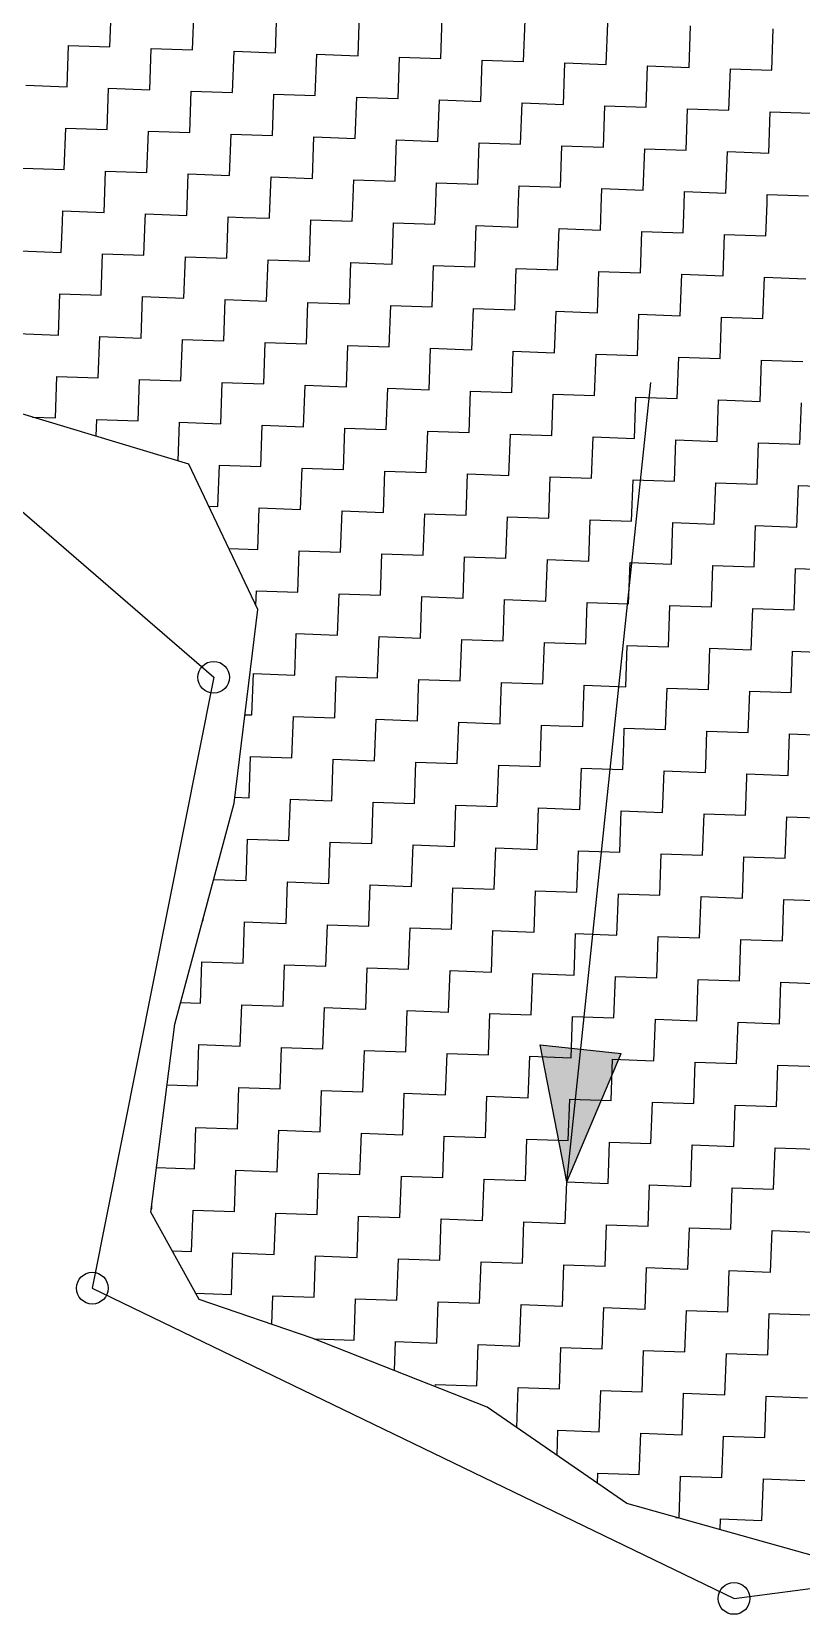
# Model space of a CAD drawing. Header units: metres. Extents: x 287345 to 291891, y 1993918 to 1999987.
# Drawn here: x 287695.4 to 287882.5, y 1996842.4 to 1997226.8 of the extents above; entities that cross this region are included whole.
import ezdxf

# ---------------------------------------------------------------- set-up
doc = ezdxf.new("R2010")
doc.units = ezdxf.units.M
doc.header["$MEASUREMENT"] = 0
for name, color, linetype in [('POLY_HATCH', 12, 'Continuous'), ('SYM_ARROW', 1, 'Continuous'), ('V_BOUND_LINE', 7, 'Continuous')]:
    doc.layers.add(name, color=color, linetype=linetype)

msp = doc.modelspace()

# ---------------------------------------------------------------- hatches: boundary and pattern name
h = msp.add_hatch(color=256)
h.paths.add_polyline_path([(287828.86, 1996979.63), (287819, 1996980.67), (287825.46, 1996947.4)])
h.paths.add_polyline_path([(287825.46, 1996947.4), (287838.72, 1996978.59), (287828.86, 1996979.63)])

# ---------------------------------------------------------------- linework, layer by layer
for points in [[(287825.46, 1996947.4), (287845.93, 1997141.58)], [(287819, 1996980.67), (287838.72, 1996978.59)], [(287825.46, 1996947.4), (287819, 1996980.67)], [(287825.46, 1996947.4), (287838.72, 1996978.59)]]:
    msp.add_lwpolyline(points)
for centre in [(287739.64, 1997070.01), (287710.12, 1996921.59), (287866.13, 1996846.21)]:
    msp.add_circle(centre, 3.85)
at = {"layer": 'POLY_HATCH', "linetype": 'Continuous'}
for p, q in [((287714.42, 1997223.14), (287714.77, 1997233.19)), ((287734.52, 1997222.43), (287734.88, 1997232.48)), ((287754.63, 1997221.72), (287754.99, 1997231.77)), ((287774.74, 1997221), (287775.1, 1997231.06)), ((287794.85, 1997220.29), (287795.21, 1997230.35)), ((287814.96, 1997219.58), (287815.32, 1997229.64)), ((287835.07, 1997218.87), (287835.43, 1997228.92)), ((287855.18, 1997218.16), (287855.53, 1997228.21)), ((287875.29, 1997217.45), (287875.64, 1997227.5)), ((287704.01, 1997213.44), (287704.36, 1997223.5)), ((287704.36, 1997223.5), (287714.42, 1997223.14)), ((287724.11, 1997212.73), (287724.47, 1997222.78)), ((287724.47, 1997222.78), (287734.52, 1997222.43)), ((287744.22, 1997212.02), (287744.58, 1997222.07)), ((287744.58, 1997222.07), (287754.63, 1997221.72)), ((287764.33, 1997211.31), (287764.69, 1997221.36)), ((287764.69, 1997221.36), (287774.74, 1997221)), ((287784.44, 1997210.59), (287784.8, 1997220.65)), ((287784.8, 1997220.65), (287794.85, 1997220.29)), ((287804.55, 1997209.88), (287804.91, 1997219.94)), ((287804.91, 1997219.94), (287814.96, 1997219.58)), ((287824.66, 1997209.17), (287825.02, 1997219.23)), ((287825.02, 1997219.23), (287835.07, 1997218.87)), ((287844.77, 1997208.46), (287845.12, 1997218.51)), ((287845.12, 1997218.51), (287855.18, 1997218.16)), ((287864.88, 1997207.75), (287865.23, 1997217.8)), ((287865.23, 1997217.8), (287875.29, 1997217.45)), ((287693.95, 1997213.8), (287704.01, 1997213.44)), ((287713.7, 1997203.03), (287714.06, 1997213.09)), ((287714.06, 1997213.09), (287724.11, 1997212.73)), ((287733.81, 1997202.32), (287734.17, 1997212.37)), ((287734.17, 1997212.37), (287744.22, 1997212.02)), ((287753.92, 1997201.61), (287754.28, 1997211.66)), ((287754.28, 1997211.66), (287764.33, 1997211.31)), ((287774.03, 1997200.9), (287774.39, 1997210.95)), ((287774.39, 1997210.95), (287784.44, 1997210.59)), ((287794.14, 1997200.18), (287794.5, 1997210.24)), ((287794.5, 1997210.24), (287804.55, 1997209.88)), ((287814.25, 1997199.47), (287814.6, 1997209.53)), ((287814.6, 1997209.53), (287824.66, 1997209.17)), ((287834.36, 1997198.76), (287834.71, 1997208.82)), ((287834.71, 1997208.82), (287844.77, 1997208.46)), ((287854.47, 1997198.05), (287854.82, 1997208.1)), ((287854.82, 1997208.1), (287864.88, 1997207.75)), ((287874.58, 1997197.34), (287874.93, 1997207.39)), ((287874.93, 1997207.39), (287884.99, 1997207.04)), ((287703.29, 1997193.33), (287703.65, 1997203.39)), ((287703.65, 1997203.39), (287713.7, 1997203.03)), ((287723.4, 1997192.62), (287723.76, 1997202.67)), ((287723.76, 1997202.67), (287733.81, 1997202.32)), ((287743.51, 1997191.91), (287743.87, 1997201.96)), ((287743.87, 1997201.96), (287753.92, 1997201.61)), ((287763.62, 1997191.2), (287763.98, 1997201.25)), ((287763.98, 1997201.25), (287774.03, 1997200.9)), ((287783.73, 1997190.49), (287784.09, 1997200.54)), ((287784.09, 1997200.54), (287794.14, 1997200.18)), ((287803.84, 1997189.77), (287804.19, 1997199.83)), ((287804.19, 1997199.83), (287814.25, 1997199.47)), ((287823.95, 1997189.06), (287824.3, 1997199.12)), ((287824.3, 1997199.12), (287834.36, 1997198.76)), ((287844.06, 1997188.35), (287844.41, 1997198.41)), ((287844.41, 1997198.41), (287854.47, 1997198.05)), ((287864.17, 1997187.64), (287864.52, 1997197.69)), ((287864.52, 1997197.69), (287874.58, 1997197.34)), ((287693.24, 1997193.69), (287703.29, 1997193.33)), ((287712.99, 1997182.92), (287713.35, 1997192.98)), ((287713.35, 1997192.98), (287723.4, 1997192.62)), ((287733.1, 1997182.21), (287733.46, 1997192.26)), ((287733.46, 1997192.26), (287743.51, 1997191.91)), ((287753.22, 1997181.9), (287753.57, 1997191.55)), ((287753.57, 1997191.55), (287763.62, 1997191.2)), ((287773.38, 1997182.45), (287773.68, 1997190.84)), ((287773.68, 1997190.84), (287783.73, 1997190.49)), ((287793.53, 1997183), (287793.78, 1997190.13)), ((287793.78, 1997190.13), (287803.84, 1997189.77)), ((287813.69, 1997183.55), (287813.89, 1997189.42)), ((287813.89, 1997189.42), (287823.95, 1997189.06)), ((287833.84, 1997184.1), (287834, 1997188.71)), ((287834, 1997188.71), (287844.06, 1997188.35)), ((287853.99, 1997184.65), (287854.11, 1997188)), ((287854.11, 1997188), (287864.17, 1997187.64)), ((287874.15, 1997185.21), (287874.22, 1997187.28)), ((287874.22, 1997187.28), (287884.27, 1997186.93)), ((287702.84, 1997180.52), (287702.94, 1997183.28)), ((287702.94, 1997183.28), (287712.99, 1997182.92)), ((287813.54, 1997179.36), (287813.69, 1997183.55)), ((287833.65, 1997178.65), (287833.84, 1997184.1)), ((287853.76, 1997177.94), (287853.99, 1997184.65)), ((287873.86, 1997177.23), (287874.15, 1997185.21)), ((287702.58, 1997173.22), (287702.84, 1997180.52)), ((287722.69, 1997172.51), (287722.99, 1997181.07)), ((287722.99, 1997181.07), (287723.05, 1997182.57)), ((287723.05, 1997182.57), (287733.1, 1997182.21)), ((287742.8, 1997171.8), (287743.15, 1997181.62)), ((287743.15, 1997181.62), (287743.16, 1997181.85)), ((287743.16, 1997181.85), (287746.82, 1997181.72)), ((287746.82, 1997181.72), (287753.21, 1997181.5)), ((287753.21, 1997181.5), (287753.22, 1997181.9)), ((287762.91, 1997171.09), (287763.27, 1997181.14)), ((287763.27, 1997181.14), (287773.32, 1997180.79)), ((287773.32, 1997180.79), (287773.38, 1997182.45)), ((287783.02, 1997170.38), (287783.37, 1997180.43)), ((287783.37, 1997180.43), (287793.43, 1997180.08)), ((287793.43, 1997180.08), (287793.53, 1997183)), ((287803.13, 1997169.67), (287803.48, 1997179.72)), ((287803.48, 1997179.72), (287813.54, 1997179.36)), ((287823.24, 1997168.95), (287823.59, 1997179.01)), ((287823.59, 1997179.01), (287833.65, 1997178.65)), ((287843.35, 1997168.24), (287843.7, 1997178.3)), ((287843.7, 1997178.3), (287853.76, 1997177.94)), ((287863.45, 1997167.53), (287863.81, 1997177.58)), ((287863.81, 1997177.58), (287873.86, 1997177.23)), ((287692.53, 1997173.58), (287702.58, 1997173.22)), ((287712.28, 1997162.81), (287712.64, 1997172.87)), ((287712.64, 1997172.87), (287722.69, 1997172.51)), ((287732.39, 1997162.1), (287732.75, 1997172.16)), ((287732.75, 1997172.16), (287742.8, 1997171.8)), ((287752.5, 1997161.39), (287752.85, 1997171.44)), ((287752.85, 1997171.44), (287762.91, 1997171.09)), ((287772.61, 1997160.68), (287772.96, 1997170.73)), ((287772.96, 1997170.73), (287783.02, 1997170.38)), ((287792.72, 1997159.97), (287793.07, 1997170.02)), ((287793.07, 1997170.02), (287803.13, 1997169.67)), ((287812.83, 1997159.25), (287813.18, 1997169.31)), ((287813.18, 1997169.31), (287823.24, 1997168.95)), ((287832.93, 1997158.54), (287833.29, 1997168.6)), ((287833.29, 1997168.6), (287843.35, 1997168.24)), ((287853.04, 1997157.83), (287853.4, 1997167.89)), ((287853.4, 1997167.89), (287863.45, 1997167.53)), ((287873.15, 1997157.12), (287873.51, 1997167.17)), ((287873.51, 1997167.17), (287883.56, 1997166.82)), ((287701.87, 1997153.11), (287702.23, 1997163.17)), ((287702.23, 1997163.17), (287712.28, 1997162.81)), ((287721.98, 1997152.4), (287722.34, 1997162.46)), ((287722.34, 1997162.46), (287732.39, 1997162.1)), ((287742.09, 1997151.69), (287742.44, 1997161.75)), ((287742.44, 1997161.75), (287752.5, 1997161.39)), ((287762.2, 1997150.98), (287762.55, 1997161.03)), ((287762.55, 1997161.03), (287772.61, 1997160.68)), ((287782.31, 1997150.27), (287782.66, 1997160.32)), ((287782.66, 1997160.32), (287792.72, 1997159.97)), ((287802.42, 1997149.56), (287802.77, 1997159.61)), ((287802.77, 1997159.61), (287812.83, 1997159.25)), ((287822.52, 1997148.84), (287822.88, 1997158.9)), ((287822.88, 1997158.9), (287832.93, 1997158.54)), ((287842.63, 1997148.13), (287842.99, 1997158.19)), ((287842.99, 1997158.19), (287853.04, 1997157.83)), ((287862.74, 1997147.42), (287863.1, 1997157.48)), ((287863.1, 1997157.48), (287873.15, 1997157.12)), ((287691.82, 1997153.47), (287701.87, 1997153.11)), ((287711.57, 1997142.7), (287711.93, 1997152.76)), ((287711.93, 1997152.76), (287721.98, 1997152.4)), ((287731.68, 1997141.99), (287732.03, 1997152.05)), ((287732.03, 1997152.05), (287742.09, 1997151.69)), ((287751.79, 1997141.28), (287752.14, 1997151.34)), ((287752.14, 1997151.34), (287762.2, 1997150.98)), ((287771.9, 1997140.57), (287772.25, 1997150.62)), ((287772.25, 1997150.62), (287782.31, 1997150.27)), ((287792.01, 1997139.86), (287792.36, 1997149.91)), ((287792.36, 1997149.91), (287802.42, 1997149.56)), ((287812.11, 1997139.15), (287812.47, 1997149.2)), ((287812.47, 1997149.2), (287822.52, 1997148.84)), ((287832.22, 1997138.43), (287832.58, 1997148.49)), ((287832.58, 1997148.49), (287842.63, 1997148.13)), ((287852.33, 1997137.72), (287852.69, 1997147.78)), ((287852.69, 1997147.78), (287862.74, 1997147.42)), ((287872.44, 1997137.01), (287872.8, 1997147.07)), ((287872.8, 1997147.07), (287882.85, 1997146.71)), ((287701.16, 1997133.01), (287701.51, 1997143.06)), ((287701.51, 1997143.06), (287711.57, 1997142.7)), ((287721.27, 1997132.29), (287721.62, 1997142.35)), ((287721.62, 1997142.35), (287731.68, 1997141.99)), ((287741.38, 1997131.58), (287741.73, 1997141.64)), ((287741.73, 1997141.64), (287751.79, 1997141.28)), ((287761.49, 1997130.87), (287761.84, 1997140.92)), ((287761.84, 1997140.92), (287771.9, 1997140.57)), ((287781.6, 1997130.16), (287781.95, 1997140.21)), ((287781.95, 1997140.21), (287792.01, 1997139.86)), ((287801.7, 1997129.45), (287802.06, 1997139.5)), ((287802.06, 1997139.5), (287812.11, 1997139.15)), ((287821.81, 1997128.74), (287822.17, 1997138.79)), ((287822.17, 1997138.79), (287832.22, 1997138.43)), ((287841.92, 1997128.02), (287842.28, 1997138.08)), ((287842.28, 1997138.08), (287852.33, 1997137.72)), ((287862.03, 1997127.31), (287862.39, 1997137.37)), ((287862.39, 1997137.37), (287872.44, 1997137.01)), ((287695.62, 1997133.2), (287701.16, 1997133.01)), ((287882.14, 1997126.6), (287882.5, 1997136.66)), ((287711.07, 1997128.55), (287711.21, 1997132.65)), ((287711.21, 1997132.65), (287721.27, 1997132.29)), ((287730.99, 1997122.55), (287731.32, 1997131.94)), ((287731.32, 1997131.94), (287741.38, 1997131.58)), ((287751.08, 1997121.17), (287751.43, 1997131.23)), ((287751.43, 1997131.23), (287761.49, 1997130.87)), ((287771.18, 1997120.46), (287771.54, 1997130.51)), ((287771.54, 1997130.51), (287781.6, 1997130.16)), ((287791.29, 1997119.75), (287791.65, 1997129.8)), ((287791.65, 1997129.8), (287801.7, 1997129.45)), ((287811.4, 1997119.04), (287811.76, 1997129.09)), ((287811.76, 1997129.09), (287821.81, 1997128.74)), ((287831.51, 1997118.33), (287831.87, 1997128.38)), ((287831.87, 1997128.38), (287841.92, 1997128.02)), ((287851.62, 1997117.61), (287851.98, 1997127.67)), ((287851.98, 1997127.67), (287862.03, 1997127.31)), ((287871.73, 1997116.9), (287872.09, 1997126.96)), ((287872.09, 1997126.96), (287882.14, 1997126.6)), ((287740.67, 1997111.47), (287741.02, 1997121.53)), ((287741.02, 1997121.53), (287751.08, 1997121.17)), ((287760.77, 1997110.76), (287761.13, 1997120.82)), ((287761.13, 1997120.82), (287771.18, 1997120.46)), ((287780.88, 1997110.05), (287781.24, 1997120.1)), ((287781.24, 1997120.1), (287791.29, 1997119.75)), ((287800.99, 1997109.34), (287801.35, 1997119.39)), ((287801.35, 1997119.39), (287811.4, 1997119.04)), ((287821.1, 1997108.63), (287821.46, 1997118.68)), ((287821.46, 1997118.68), (287831.51, 1997118.33)), ((287841.21, 1997107.92), (287841.57, 1997117.97)), ((287841.57, 1997117.97), (287851.62, 1997117.61)), ((287861.32, 1997107.2), (287861.68, 1997117.26)), ((287861.68, 1997117.26), (287871.73, 1997116.9)), ((287881.43, 1997106.49), (287881.78, 1997116.55)), ((287881.78, 1997116.55), (287891.84, 1997116.19)), ((287738.44, 1997111.55), (287740.67, 1997111.47)), ((287750.36, 1997101.06), (287750.72, 1997111.12)), ((287750.72, 1997111.12), (287760.77, 1997110.76)), ((287770.47, 1997100.35), (287770.83, 1997110.41)), ((287770.83, 1997110.41), (287780.88, 1997110.05)), ((287790.58, 1997099.64), (287790.94, 1997109.69)), ((287790.94, 1997109.69), (287800.99, 1997109.34)), ((287810.69, 1997098.93), (287811.05, 1997108.98)), ((287811.05, 1997108.98), (287821.1, 1997108.63)), ((287830.8, 1997098.22), (287831.16, 1997108.27)), ((287831.16, 1997108.27), (287841.21, 1997107.92)), ((287850.91, 1997097.5), (287851.26, 1997107.56)), ((287851.26, 1997107.56), (287861.32, 1997107.2)), ((287871.02, 1997096.79), (287871.37, 1997106.85)), ((287871.37, 1997106.85), (287881.43, 1997106.49)), ((287743.32, 1997101.31), (287750.36, 1997101.06)), ((287760.06, 1997090.65), (287760.42, 1997100.71)), ((287760.42, 1997100.71), (287770.47, 1997100.35)), ((287780.17, 1997089.94), (287780.53, 1997100)), ((287780.53, 1997100), (287790.58, 1997099.64)), ((287800.28, 1997089.23), (287800.64, 1997099.28)), ((287800.64, 1997099.28), (287810.69, 1997098.93)), ((287820.39, 1997088.52), (287820.75, 1997098.57)), ((287820.75, 1997098.57), (287830.8, 1997098.22)), ((287840.5, 1997087.81), (287840.85, 1997097.86)), ((287840.85, 1997097.86), (287850.91, 1997097.5)), ((287860.61, 1997087.09), (287860.96, 1997097.15)), ((287860.96, 1997097.15), (287871.02, 1997096.79)), ((287880.72, 1997086.38), (287881.07, 1997096.44)), ((287881.07, 1997096.44), (287891.13, 1997096.08)), ((287749.88, 1997087.52), (287750.01, 1997091.01)), ((287750.01, 1997091.01), (287760.06, 1997090.65)), ((287769.76, 1997080.24), (287770.12, 1997090.3)), ((287770.12, 1997090.3), (287780.17, 1997089.94)), ((287789.87, 1997079.53), (287790.23, 1997089.58)), ((287790.23, 1997089.58), (287800.28, 1997089.23)), ((287809.98, 1997078.82), (287810.34, 1997088.87)), ((287810.34, 1997088.87), (287820.39, 1997088.52)), ((287830.09, 1997078.11), (287830.44, 1997088.16)), ((287830.44, 1997088.16), (287840.5, 1997087.81)), ((287850.2, 1997077.4), (287850.55, 1997087.45)), ((287850.55, 1997087.45), (287860.61, 1997087.09)), ((287870.31, 1997076.68), (287870.66, 1997086.74)), ((287870.66, 1997086.74), (287880.72, 1997086.38)), ((287759.53, 1997075.72), (287759.71, 1997080.6)), ((287759.71, 1997080.6), (287769.76, 1997080.24)), ((287779.48, 1997070.27), (287779.82, 1997079.89)), ((287779.82, 1997079.89), (287789.87, 1997079.53)), ((287799.57, 1997069.12), (287799.93, 1997079.17)), ((287799.93, 1997079.17), (287809.98, 1997078.82)), ((287819.68, 1997068.41), (287820.03, 1997078.46)), ((287820.03, 1997078.46), (287830.09, 1997078.11)), ((287839.79, 1997067.7), (287840.14, 1997077.75)), ((287840.14, 1997077.75), (287850.2, 1997077.4)), ((287859.9, 1997066.99), (287860.25, 1997077.04)), ((287860.25, 1997077.04), (287870.31, 1997076.68)), ((287880.01, 1997066.27), (287880.36, 1997076.33)), ((287880.36, 1997076.33), (287890.42, 1997075.97)), ((287789.45, 1997067.54), (287789.51, 1997069.48)), ((287789.51, 1997069.48), (287799.57, 1997069.12)), ((287809.39, 1997062.09), (287809.62, 1997068.76)), ((287809.62, 1997068.76), (287819.68, 1997068.41)), ((287829.38, 1997058), (287829.73, 1997068.05)), ((287829.73, 1997068.05), (287839.79, 1997067.7)), ((287849.49, 1997057.29), (287849.84, 1997067.34)), ((287849.84, 1997067.34), (287859.9, 1997066.99)), ((287869.6, 1997056.58), (287869.95, 1997066.63)), ((287869.95, 1997066.63), (287880.01, 1997066.27)), ((287823.58, 1997058.2), (287829.38, 1997058)), ((287839.3, 1997053.9), (287839.43, 1997057.64)), ((287839.43, 1997057.64), (287849.49, 1997057.29)), ((287859.24, 1997048.45), (287859.54, 1997056.93)), ((287859.54, 1997056.93), (287869.6, 1997056.58)), ((287879.29, 1997046.16), (287879.65, 1997056.22)), ((287879.65, 1997056.22), (287889.7, 1997055.86)), ((287869.21, 1997045.72), (287869.24, 1997046.52)), ((287869.24, 1997046.52), (287879.29, 1997046.16))]:
    msp.add_line(p, q, dxfattribs=at)
at = {"layer": 'POLY_HATCH'}
for p, q in [((287733.58, 1997121.77), (287681.3, 1997137.51)), ((287750.4, 1997086.43), (287733.58, 1997121.77)), ((287744.57, 1997039.39), (287750.4, 1997086.43)), ((287730.15, 1996985.71), (287744.57, 1997039.39)), ((287724.36, 1996940.06), (287730.15, 1996985.71)), ((287736.13, 1996918.8), (287724.36, 1996940.06)), ((287763.61, 1996909.48), (287736.13, 1996918.8)), ((287806.11, 1996892.7), (287763.61, 1996909.48)), ((287840.05, 1996869.26), (287806.11, 1996892.7)), ((287885.48, 1996856.54), (287840.05, 1996869.26))]:
    msp.add_line(p, q, dxfattribs=at)
at = {"layer": 'SYM_ARROW', "linetype": 'Continuous'}
for p, q in [((287759.35, 1997070.54), (287759.53, 1997075.72)), ((287748.94, 1997060.84), (287749.3, 1997070.9)), ((287749.3, 1997070.9), (287759.35, 1997070.54)), ((287769.05, 1997060.13), (287769.41, 1997070.19)), ((287769.41, 1997070.19), (287779.46, 1997069.83)), ((287779.46, 1997069.83), (287779.48, 1997070.27)), ((287789.16, 1997059.42), (287789.45, 1997067.54)), ((287747.23, 1997060.91), (287748.94, 1997060.84)), ((287758.64, 1997050.43), (287759, 1997060.49)), ((287759, 1997060.49), (287769.05, 1997060.13)), ((287809.27, 1997058.71), (287809.39, 1997062.09)), ((287778.75, 1997049.72), (287779.1, 1997059.78)), ((287779.1, 1997059.78), (287789.16, 1997059.42)), ((287798.86, 1997049.01), (287799.21, 1997059.07)), ((287799.21, 1997059.07), (287809.27, 1997058.71)), ((287818.97, 1997048.3), (287819.32, 1997058.35)), ((287819.32, 1997058.35), (287823.58, 1997058.2)), ((287839.08, 1997047.59), (287839.3, 1997053.9)), ((287748.23, 1997040.74), (287748.59, 1997050.79)), ((287748.59, 1997050.79), (287758.64, 1997050.43)), ((287768.34, 1997040.02), (287768.69, 1997050.08)), ((287768.69, 1997050.08), (287778.75, 1997049.72)), ((287788.45, 1997039.31), (287788.8, 1997049.37)), ((287788.8, 1997049.37), (287798.86, 1997049.01)), ((287808.56, 1997038.6), (287808.91, 1997048.66)), ((287808.91, 1997048.66), (287818.97, 1997048.3)), ((287828.67, 1997037.89), (287829.02, 1997047.94)), ((287829.02, 1997047.94), (287839.08, 1997047.59)), ((287848.77, 1997037.18), (287849.13, 1997047.23)), ((287849.13, 1997047.23), (287859.18, 1997046.88)), ((287859.18, 1997046.88), (287859.24, 1997048.45)), ((287868.88, 1997036.47), (287869.21, 1997045.72)), ((287744.75, 1997040.86), (287748.23, 1997040.74)), ((287757.93, 1997030.33), (287758.28, 1997040.38)), ((287758.28, 1997040.38), (287768.34, 1997040.02)), ((287778.04, 1997029.61), (287778.39, 1997039.67)), ((287778.39, 1997039.67), (287788.45, 1997039.31)), ((287798.15, 1997028.9), (287798.5, 1997038.96)), ((287798.5, 1997038.96), (287808.56, 1997038.6)), ((287818.26, 1997028.19), (287818.61, 1997038.25)), ((287818.61, 1997038.25), (287828.67, 1997037.89)), ((287838.36, 1997027.48), (287838.72, 1997037.53)), ((287838.72, 1997037.53), (287848.77, 1997037.18)), ((287858.47, 1997026.77), (287858.83, 1997036.82)), ((287858.83, 1997036.82), (287868.88, 1997036.47)), ((287878.58, 1997026.06), (287878.94, 1997036.11)), ((287878.94, 1997036.11), (287888.99, 1997035.75)), ((287747.52, 1997020.63), (287747.87, 1997030.68)), ((287747.87, 1997030.68), (287757.93, 1997030.33)), ((287767.63, 1997019.92), (287767.98, 1997029.97)), ((287767.98, 1997029.97), (287778.04, 1997029.61)), ((287787.74, 1997019.2), (287788.09, 1997029.26)), ((287788.09, 1997029.26), (287798.15, 1997028.9)), ((287807.84, 1997018.49), (287808.2, 1997028.55)), ((287808.2, 1997028.55), (287818.26, 1997028.19)), ((287827.95, 1997017.78), (287828.31, 1997027.83)), ((287828.31, 1997027.83), (287838.36, 1997027.48)), ((287848.06, 1997017.07), (287848.42, 1997027.12)), ((287848.42, 1997027.12), (287858.47, 1997026.77)), ((287868.17, 1997016.36), (287868.53, 1997026.41)), ((287868.53, 1997026.41), (287878.58, 1997026.06)), ((287739.6, 1997020.91), (287747.52, 1997020.63)), ((287757.22, 1997010.22), (287757.57, 1997020.27)), ((287757.57, 1997020.27), (287767.63, 1997019.92)), ((287777.33, 1997009.5), (287777.68, 1997019.56)), ((287777.68, 1997019.56), (287787.74, 1997019.2)), ((287797.43, 1997008.79), (287797.79, 1997018.85)), ((287797.79, 1997018.85), (287807.84, 1997018.49)), ((287817.54, 1997008.08), (287817.9, 1997018.14)), ((287817.9, 1997018.14), (287827.95, 1997017.78)), ((287837.65, 1997007.37), (287838.01, 1997017.42)), ((287838.01, 1997017.42), (287848.06, 1997017.07)), ((287857.76, 1997006.66), (287858.12, 1997016.71)), ((287858.12, 1997016.71), (287868.17, 1997016.36)), ((287877.87, 1997005.95), (287878.23, 1997016)), ((287878.23, 1997016), (287888.28, 1997015.65)), ((287736.92, 1997010.93), (287737.11, 1997010.93)), ((287737.11, 1997010.93), (287737.14, 1997011.72)), ((287746.81, 1997000.52), (287747.16, 1997010.57)), ((287747.16, 1997010.57), (287757.22, 1997010.22)), ((287766.92, 1996999.81), (287767.27, 1997009.86)), ((287767.27, 1997009.86), (287777.33, 1997009.5)), ((287787.02, 1996999.09), (287787.38, 1997009.15)), ((287787.38, 1997009.15), (287797.43, 1997008.79)), ((287807.13, 1996998.38), (287807.49, 1997008.44)), ((287807.49, 1997008.44), (287817.54, 1997008.08)), ((287827.24, 1996997.67), (287827.6, 1997007.73)), ((287827.6, 1997007.73), (287837.65, 1997007.37)), ((287847.35, 1996996.96), (287847.71, 1997007.01)), ((287847.71, 1997007.01), (287857.76, 1997006.66)), ((287867.46, 1996996.25), (287867.82, 1997006.3)), ((287867.82, 1997006.3), (287877.87, 1997005.95)), ((287736.4, 1996990.82), (287736.75, 1997000.87)), ((287736.75, 1997000.87), (287746.81, 1997000.52)), ((287756.51, 1996990.11), (287756.86, 1997000.16)), ((287756.86, 1997000.16), (287766.92, 1996999.81)), ((287776.61, 1996989.4), (287776.97, 1996999.45)), ((287776.97, 1996999.45), (287787.02, 1996999.09)), ((287796.72, 1996988.68), (287797.08, 1996998.74)), ((287797.08, 1996998.74), (287807.13, 1996998.38)), ((287816.83, 1996987.97), (287817.19, 1996998.03)), ((287817.19, 1996998.03), (287827.24, 1996997.67)), ((287836.94, 1996987.26), (287837.3, 1996997.32)), ((287837.3, 1996997.32), (287847.35, 1996996.96)), ((287857.05, 1996986.55), (287857.41, 1996996.6)), ((287857.41, 1996996.6), (287867.46, 1996996.25)), ((287877.16, 1996985.84), (287877.51, 1996995.89)), ((287877.51, 1996995.89), (287887.57, 1996995.54)), ((287731.57, 1996990.99), (287736.4, 1996990.82)), ((287746.09, 1996980.41), (287746.45, 1996990.46)), ((287746.45, 1996990.46), (287756.51, 1996990.11)), ((287766.2, 1996979.7), (287766.56, 1996989.75)), ((287766.56, 1996989.75), (287776.61, 1996989.4)), ((287786.31, 1996978.99), (287786.67, 1996989.04)), ((287786.67, 1996989.04), (287796.72, 1996988.68)), ((287806.42, 1996978.27), (287806.78, 1996988.33)), ((287806.78, 1996988.33), (287816.83, 1996987.97)), ((287826.53, 1996977.56), (287826.89, 1996987.62)), ((287826.89, 1996987.62), (287836.94, 1996987.26)), ((287846.64, 1996976.85), (287847, 1996986.91)), ((287847, 1996986.91), (287857.05, 1996986.55)), ((287866.75, 1996976.14), (287867.1, 1996986.19)), ((287867.1, 1996986.19), (287877.16, 1996985.84)), ((287735.68, 1996970.71), (287736.04, 1996980.76)), ((287736.04, 1996980.76), (287746.09, 1996980.41)), ((287755.79, 1996970), (287756.15, 1996980.05)), ((287756.15, 1996980.05), (287766.2, 1996979.7)), ((287775.9, 1996969.29), (287776.26, 1996979.34)), ((287776.26, 1996979.34), (287786.31, 1996978.99)), ((287796.01, 1996968.58), (287796.37, 1996978.63)), ((287796.37, 1996978.63), (287806.42, 1996978.27)), ((287816.12, 1996967.86), (287816.48, 1996977.92)), ((287816.48, 1996977.92), (287826.53, 1996977.56)), ((287836.23, 1996967.15), (287836.59, 1996977.21)), ((287836.59, 1996977.21), (287846.64, 1996976.85)), ((287856.34, 1996966.44), (287856.69, 1996976.5)), ((287856.69, 1996976.5), (287866.75, 1996976.14)), ((287876.45, 1996965.73), (287876.8, 1996975.78)), ((287876.8, 1996975.78), (287886.86, 1996975.43)), ((287728.28, 1996970.97), (287735.68, 1996970.71)), ((287745.38, 1996960.3), (287745.74, 1996970.35)), ((287745.74, 1996970.35), (287755.79, 1996970)), ((287765.49, 1996959.59), (287765.85, 1996969.64)), ((287765.85, 1996969.64), (287775.9, 1996969.29)), ((287785.6, 1996958.88), (287785.96, 1996968.93)), ((287785.96, 1996968.93), (287796.01, 1996968.58)), ((287805.71, 1996958.17), (287806.07, 1996968.22)), ((287806.07, 1996968.22), (287816.12, 1996967.86)), ((287825.82, 1996957.45), (287826.17, 1996967.51)), ((287826.17, 1996967.51), (287836.23, 1996967.15)), ((287845.93, 1996956.74), (287846.28, 1996966.8)), ((287846.28, 1996966.8), (287856.34, 1996966.44)), ((287866.04, 1996956.03), (287866.39, 1996966.08)), ((287866.39, 1996966.08), (287876.45, 1996965.73)), ((287734.97, 1996950.6), (287735.33, 1996960.66)), ((287735.33, 1996960.66), (287745.38, 1996960.3)), ((287755.08, 1996949.89), (287755.44, 1996959.94)), ((287755.44, 1996959.94), (287765.49, 1996959.59)), ((287775.19, 1996949.18), (287775.55, 1996959.23)), ((287775.55, 1996959.23), (287785.6, 1996958.88)), ((287795.3, 1996948.47), (287795.66, 1996958.52)), ((287795.66, 1996958.52), (287805.71, 1996958.17)), ((287815.41, 1996947.75), (287815.76, 1996957.81)), ((287815.76, 1996957.81), (287825.82, 1996957.45)), ((287835.52, 1996947.04), (287835.87, 1996957.1)), ((287835.87, 1996957.1), (287845.93, 1996956.74)), ((287855.63, 1996946.33), (287855.98, 1996956.39)), ((287855.98, 1996956.39), (287866.04, 1996956.03)), ((287875.74, 1996945.62), (287876.09, 1996955.67)), ((287876.09, 1996955.67), (287886.15, 1996955.32)), ((287725.74, 1996950.93), (287734.97, 1996950.6)), ((287744.67, 1996940.19), (287745.03, 1996950.25)), ((287745.03, 1996950.25), (287755.08, 1996949.89)), ((287764.78, 1996939.48), (287765.14, 1996949.53)), ((287765.14, 1996949.53), (287775.19, 1996949.18)), ((287784.89, 1996938.77), (287785.25, 1996948.82)), ((287785.25, 1996948.82), (287795.3, 1996948.47)), ((287805, 1996938.06), (287805.35, 1996948.11)), ((287805.35, 1996948.11), (287815.41, 1996947.75)), ((287825.11, 1996937.34), (287825.46, 1996947.4)), ((287825.46, 1996947.4), (287835.52, 1996947.04)), ((287845.22, 1996936.63), (287845.57, 1996946.69)), ((287845.57, 1996946.69), (287855.63, 1996946.33)), ((287865.33, 1996935.92), (287865.68, 1996945.98)), ((287865.68, 1996945.98), (287875.74, 1996945.62)), ((287724.47, 1996940.91), (287724.56, 1996940.9)), ((287724.56, 1996940.9), (287724.6, 1996941.89)), ((287734.26, 1996930.49), (287734.62, 1996940.55)), ((287734.62, 1996940.55), (287744.67, 1996940.19)), ((287754.37, 1996929.78), (287754.73, 1996939.83)), ((287754.73, 1996939.83), (287764.78, 1996939.48)), ((287774.48, 1996929.07), (287774.84, 1996939.12)), ((287774.84, 1996939.12), (287784.89, 1996938.77)), ((287794.59, 1996928.36), (287794.94, 1996938.41)), ((287794.94, 1996938.41), (287805, 1996938.06)), ((287814.7, 1996927.65), (287815.05, 1996937.7)), ((287815.05, 1996937.7), (287825.11, 1996937.34)), ((287834.81, 1996926.93), (287835.16, 1996936.99)), ((287835.16, 1996936.99), (287845.22, 1996936.63)), ((287854.92, 1996926.22), (287855.27, 1996936.28)), ((287855.27, 1996936.28), (287865.33, 1996935.92)), ((287875.02, 1996925.51), (287875.38, 1996935.57)), ((287875.38, 1996935.57), (287885.43, 1996935.21)), ((287729.56, 1996930.66), (287734.26, 1996930.49)), ((287743.96, 1996920.08), (287744.32, 1996930.14)), ((287744.32, 1996930.14), (287754.37, 1996929.78)), ((287764.07, 1996919.37), (287764.42, 1996929.42)), ((287764.42, 1996929.42), (287774.48, 1996929.07)), ((287784.18, 1996918.66), (287784.53, 1996928.71)), ((287784.53, 1996928.71), (287794.59, 1996928.36)), ((287804.29, 1996917.95), (287804.64, 1996928)), ((287804.64, 1996928), (287814.7, 1996927.65)), ((287824.4, 1996917.24), (287824.75, 1996927.29)), ((287824.75, 1996927.29), (287834.81, 1996926.93)), ((287844.51, 1996916.52), (287844.86, 1996926.58)), ((287844.86, 1996926.58), (287854.92, 1996926.22)), ((287864.61, 1996915.81), (287864.97, 1996925.87)), ((287864.97, 1996925.87), (287875.02, 1996925.51)), ((287735.24, 1996920.39), (287743.96, 1996920.08)), ((287753.77, 1996912.82), (287754.01, 1996919.73)), ((287754.01, 1996919.73), (287764.07, 1996919.37)), ((287773.77, 1996908.96), (287774.12, 1996919.01)), ((287774.12, 1996919.01), (287784.18, 1996918.66)), ((287793.88, 1996908.25), (287794.23, 1996918.3)), ((287794.23, 1996918.3), (287804.29, 1996917.95)), ((287813.99, 1996907.54), (287814.34, 1996917.59)), ((287814.34, 1996917.59), (287824.4, 1996917.24)), ((287834.09, 1996906.83), (287834.45, 1996916.88)), ((287834.45, 1996916.88), (287844.51, 1996916.52)), ((287854.2, 1996906.11), (287854.56, 1996916.17)), ((287854.56, 1996916.17), (287864.61, 1996915.81)), ((287874.31, 1996905.4), (287874.67, 1996915.46)), ((287874.67, 1996915.46), (287884.72, 1996915.1)), ((287764.07, 1996909.3), (287773.77, 1996908.96)), ((287783.57, 1996901.6), (287783.82, 1996908.6)), ((287783.82, 1996908.6), (287793.88, 1996908.25)), ((287803.58, 1996897.84), (287803.93, 1996907.89)), ((287803.93, 1996907.89), (287813.99, 1996907.54)), ((287823.68, 1996897.13), (287824.04, 1996907.18)), ((287824.04, 1996907.18), (287834.09, 1996906.83)), ((287843.79, 1996896.41), (287844.15, 1996906.47)), ((287844.15, 1996906.47), (287854.2, 1996906.11)), ((287863.9, 1996895.7), (287864.26, 1996905.76)), ((287864.26, 1996905.76), (287874.31, 1996905.4)), ((287793.5, 1996897.68), (287793.52, 1996898.19)), ((287793.52, 1996898.19), (287803.58, 1996897.84)), ((287813.29, 1996887.74), (287813.63, 1996897.48)), ((287813.63, 1996897.48), (287823.68, 1996897.13)), ((287833.38, 1996886.72), (287833.74, 1996896.77)), ((287833.74, 1996896.77), (287843.79, 1996896.41)), ((287853.49, 1996886), (287853.85, 1996896.06)), ((287853.85, 1996896.06), (287863.9, 1996895.7)), ((287873.6, 1996885.29), (287873.96, 1996895.35)), ((287873.96, 1996895.35), (287884.01, 1996894.99)), ((287823.11, 1996880.96), (287823.33, 1996887.07)), ((287823.33, 1996887.07), (287833.38, 1996886.72)), ((287843.08, 1996876.31), (287843.44, 1996886.36)), ((287843.44, 1996886.36), (287853.49, 1996886)), ((287863.19, 1996875.59), (287863.55, 1996885.65)), ((287863.55, 1996885.65), (287873.6, 1996885.29)), ((287832.94, 1996874.17), (287833.03, 1996876.66)), ((287833.03, 1996876.66), (287843.08, 1996876.31)), ((287852.78, 1996865.9), (287853.14, 1996875.95)), ((287853.14, 1996875.95), (287863.19, 1996875.59)), ((287872.89, 1996865.18), (287873.25, 1996875.24)), ((287873.25, 1996875.24), (287883.3, 1996874.88)), ((287851.96, 1996865.92), (287852.78, 1996865.9)), ((287862.74, 1996862.9), (287862.84, 1996865.54)), ((287862.84, 1996865.54), (287872.89, 1996865.18))]:
    msp.add_line(p, q, dxfattribs=at)
at = {"layer": 'V_BOUND_LINE'}
for p, q in [((287657.27, 1997141.13), (287739.64, 1997070.01)), ((287739.64, 1997070.01), (287710.12, 1996921.59)), ((287710.12, 1996921.59), (287866.13, 1996846.21)), ((287866.13, 1996846.21), (287963.11, 1996858.86))]:
    msp.add_line(p, q, dxfattribs=at)

doc.saveas('drawing.dxf')
